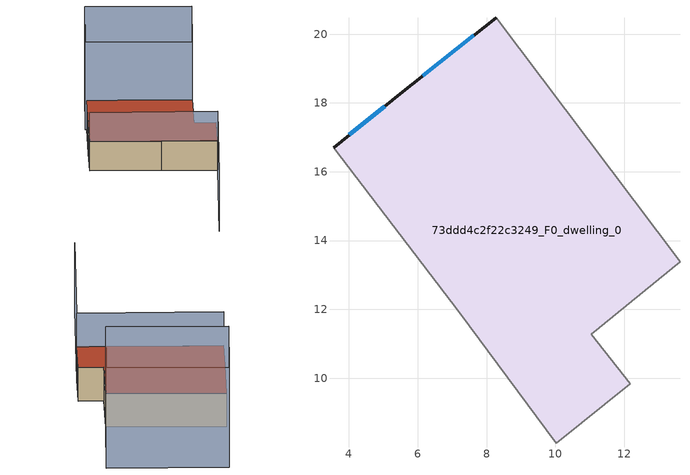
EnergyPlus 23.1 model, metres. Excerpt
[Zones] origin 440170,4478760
73ddd4c2f22c3249_F0_dwelling_0
 floor ground (EU_floor_Construction): 8.29,20.48 13.62,13.38 11.04,11.28 12.18,9.84 10.03,8.1 7.21,11.92 3.55,16.7 5.49,18.27 z0
 wall outside (EU_wall_Construction): 8.29,20.48 5.49,18.27 3.55,16.7 z0:3
 wall adiabatic (EU_wall_Construction): 3.55,16.7 7.21,11.92 10.03,8.1 12.18,9.84 11.04,11.28 13.62,13.38 8.29,20.48 z0:3
 window (EU_Window_Construction): 5.03,17.9 4,17.07 / 7.63,19.96 6.14,18.79 z0.7:2.3
 roof outside (EU_roof_Construction): 12.18,9.84 11.04,11.28 13.62,13.38 8.29,20.48 5.49,18.27 3.55,16.7 7.21,11.92 10.03,8.1 z3
shading: 13.62,13.38 8.2,20.6 / 8.2,20.6 12.36,23.72 / 12.36,23.72 17.78,16.5 / 17.78,16.5 13.62,13.38 z0:9; 3.55,16.7 10.1,8.14 / 10.1,8.14 2.99,2.7 z0:6
[Building]
EU S2 Campaign: North Axis=0; Terrain=City; Solar Distribution=FullExterior
[Site:Location]
Madrid: Latitude=40.5; Longitude=-3.5; Time Zone=1; Elevation=609
[SizingPeriod:WeatherFileDays]
AnnualSizingPeriod: Begin Month=1; Begin Day of Month=1; End Month=12; End Day of Month=31; Day of Week for Start Day=Monday; Use Weather File Daylight Saving Period=No; Use Weather File Rain and Snow Indicators=No
[MATERIAL]
EU_InternalMass_Material: Roughness=MediumRough; Thickness=0.1; Conductivity=1; Density=1800; Specific Heat=900; Thermal Absorptance=0.9; Solar Absorptance=0.7; Visible Absorptance=0.7
[MATERIAL:NOMASS] Roughness=MediumRough; Thermal Absorptance=0.9; Solar Absorptance=0.7; Visible Absorptance=0.7
Name | Thermal Resistance
EU_wall_NoMass | 0.419739
EU_roof_NoMass | 0.352165
EU_floor_NoMass | 0.608284
[WINDOWMATERIAL:SIMPLEGLAZINGSYSTEM]
EU_Window_SimpleGlazing: UFactor=4.8352; Solar Heat Gain Coefficient=0.85; Visible Transmittance=0.85
[CONSTRUCTION]
EU_wall_Construction: EU_wall_NoMass
EU_roof_Construction: EU_roof_NoMass
EU_floor_Construction: EU_floor_NoMass
EU_InternalMass_Construction: EU_InternalMass_Material
EU_Window_Construction: EU_Window_SimpleGlazing
[ZONE]
73ddd4c2f22c3249_F0_dwelling_0: Type=1; Multiplier=1; Ceiling Height=autocalculate; Volume=176.267; Floor Area=autocalculate; Part of Total Floor Area=Yes
[INTERNALMASS]
73ddd4c2f22c3249_F0_dwelling_0_EU_InternalMass: Construction=EU_InternalMass_Construction; Zone or ZoneList=73ddd4c2f22c3249_F0_dwelling_0; Surface Area=58.7554
[OTHEREQUIPMENT]
EU_Step8_InternalGain_73ddd4c2f22c3249_F0_dwelling_0_f000: Fuel Type=Electricity; Zone or ZoneList or Space or SpaceList=73ddd4c2f22c3249_F0_dwelling_0; Schedule=EU_Step8_GainSchedule_73ddd4c2f22c3249_F0_dwelling_0_f000; Design Level Calculation Method=Watts/Area; Power per Zone Floor Area=1; Fraction Latent=0; Fraction Radiant=0; Fraction Lost=0; Carbon Dioxide Generation Rate=0; EndUse Subcategory=EU_Step8_InternalGains
[ZONEVENTILATION:DESIGNFLOWRATE]
EU_ConstantAir_73ddd4c2f22c3249_F0_dwelling_0: Zone or ZoneList or Space or SpaceList=73ddd4c2f22c3249_F0_dwelling_0; Schedule=EU_AlwaysOn; Design Flow Rate Calculation Method=AirChanges/Hour; Air Changes per Hour=0.703302; Ventilation Type=Natural; Fan Pressure Rise=0; Fan Total Efficiency=1; Constant Term Coefficient=1; Temperature Term Coefficient=0; Velocity Term Coefficient=0; Velocity Squared Term Coefficient=0; Minimum Indoor Temperature=-100; Maximum Indoor Temperature=100; Delta Temperature=-100; Minimum Outdoor Temperature=-100; Maximum Outdoor Temperature=100; Maximum Wind Speed=40
[HVACTEMPLATE:THERMOSTAT]
EU_HeatOnly_73ddd4c2f22c3249_F0_dwelling_0: Constant Heating Setpoint=20; Constant Cooling Setpoint=50
[HVACTEMPLATE:ZONE:IDEALLOADSAIRSYSTEM]
73ddd4c2f22c3249_F0_dwelling_0: Template Thermostat=EU_HeatOnly_73ddd4c2f22c3249_F0_dwelling_0; System Availability Schedule=EU_AlwaysOn; Maximum Heating Supply Air Temperature=50; Minimum Cooling Supply Air Temperature=13; Maximum Heating Supply Air Humidity Ratio=0.0156; Minimum Cooling Supply Air Humidity Ratio=0.0077; Heating Limit=NoLimit; Cooling Limit=NoLimit; Heating Availability Schedule=EU_AlwaysOn; Cooling Availability Schedule=EU_CoolingOff; Dehumidification Control Type=ConstantSensibleHeatRatio; Cooling Sensible Heat Ratio=0.7; Dehumidification Setpoint=60; Humidification Control Type=None; Humidification Setpoint=30; Outdoor Air Method=None; Outdoor Air Flow Rate per Person=0.00944; Outdoor Air Flow Rate per Zone Floor Area=0; Outdoor Air Flow Rate per Zone=0; Demand Controlled Ventilation Type=None; Outdoor Air Economizer Type=NoEconomizer; Heat Recovery Type=None; Sensible Heat Recovery Effectiveness=0.7; Latent Heat Recovery Effectiveness=0.65
[SIZING:ZONE]
73ddd4c2f22c3249_F0_dwelling_0: Zone Cooling Design Supply Air Temperature Input Method=SupplyAirTemperature; Zone Cooling Design Supply Air Temperature=13; Zone Heating Design Supply Air Temperature Input Method=SupplyAirTemperature; Zone Heating Design Supply Air Temperature=50; Zone Cooling Design Supply Air Humidity Ratio=0.008; Zone Heating Design Supply Air Humidity Ratio=0.008; Cooling Design Air Flow Method=DesignDay; Cooling Design Air Flow Rate=0; Cooling Minimum Air Flow per Zone Floor Area=0.000762; Cooling Minimum Air Flow=0; Cooling Minimum Air Flow Fraction=0.2; Heating Design Air Flow Method=DesignDay; Heating Design Air Flow Rate=0; Heating Maximum Air Flow per Zone Floor Area=0.002032; Heating Maximum Air Flow=0.141576; Heating Maximum Air Flow Fraction=0.3; Account for Dedicated Outdoor Air System=No; Dedicated Outdoor Air System Control Strategy=NeutralSupplyAir; Dedicated Outdoor Air Low Setpoint Temperature for Design=autosize; Dedicated Outdoor Air High Setpoint Temperature for Design=autosize; Zone Load Sizing Method=Sensible Load Only No Latent Load; Zone Latent Cooling Design Supply Air Humidity Ratio Input Method=HumidityRatioDifference; Zone Cooling Design Supply Air Humidity Ratio Difference=0.005; Zone Latent Heating Design Supply Air Humidity Ratio Input Method=HumidityRatioDifference; Zone Humidification Design Supply Air Humidity Ratio Difference=0.005
[SCHEDULE:CONSTANT]
Name | Hourly Value
EU_AlwaysOn | 1
EU_CoolingOff | 0
[SCHEDULE:FILE]
EU_Step8_GainSchedule_73ddd4c2f22c3249_F0_dwelling_0_f000: File=../../schedules/73ddd4c2f22c3249/73ddd4c2f22c3249_F0_dwelling_0_f000_gain.csv; Column Number=1; Rows to Skip at Top=0; Number of Hours of Data=8760; Column Separator=Comma; Interpolate to Timestep=No; Minutes per Item=60; Adjust Schedule for Daylight Savings=Yes
